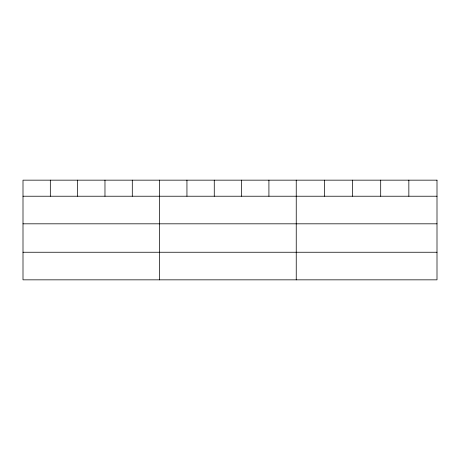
<?xml version="1.0" encoding="UTF-8"?>
<svg xmlns="http://www.w3.org/2000/svg" width="460" height="460" viewBox="0 0 460 460"><rect width="100%" height="100%" fill="white"/><g stroke="black" fill="none" stroke-linecap="round" stroke-linejoin="round"><path stroke-width="0.69" d="M23 196.224L437 196.224M23 223.819L437 223.819M23 252.247L437 252.247M408.848 180.159L408.848 196.224M380.696 180.159L380.696 196.224M352.544 180.159L352.544 196.224M324.392 180.159L324.392 196.224M296.24 180.159L296.24 279.841M268.916 180.159L268.916 196.224M241.592 180.159L241.592 196.224M214.268 180.159L214.268 196.224M186.944 180.159L186.944 196.224M159.62 180.159L159.62 279.841M132.296 180.159L132.296 196.224M104.972 180.159L104.972 196.224M77.648 180.159L77.648 196.224M50.324 180.159L50.324 196.224M437 180.159L23 180.159L23 279.841L437 279.841L437 180.159"/></g></svg>
